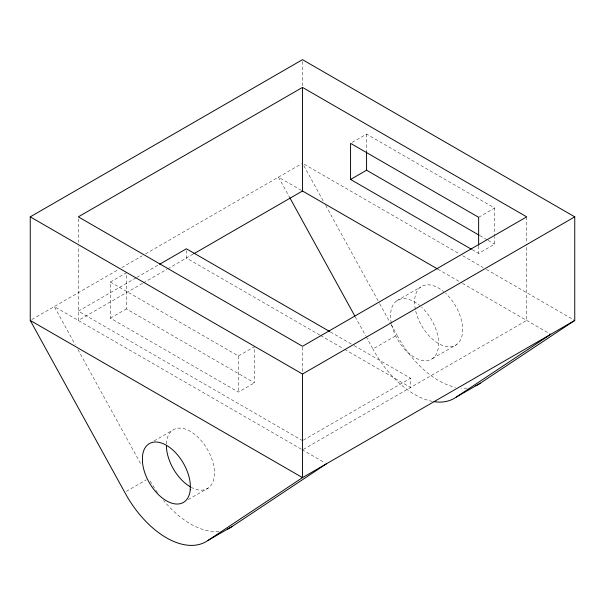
<?xml version="1.0" encoding="UTF-8"?>
<svg xmlns="http://www.w3.org/2000/svg" width="605" height="605" viewBox="0 0 605 605"><rect width="100%" height="100%" fill="white"/><g stroke="black" fill="none" stroke-linecap="round" stroke-linejoin="round"><path stroke-width="0.45" stroke-dasharray="3.02 2.27" d="M31.853 319.516L118.55 269.459M121.817 267.576L142.258 255.771M145.525 253.881L301.698 163.721M110.344 282.036L126.362 272.787L126.362 308.898L254.44 382.844L254.44 346.733L238.423 355.982L110.344 282.036L110.344 318.147L238.423 392.093L254.44 382.844M352.155 142.425L366.577 134.106L494.656 208.052L494.656 235.821M136.012 277.876L78.31 311.189L302.5 440.629M136.821 277.408L158.767 264.74M142.515 283.367L78.31 320.438L78.31 246.099M143.325 282.898L166.897 269.293M167.706 268.824L192.942 254.259M110.344 318.147L126.362 308.898M478.638 217.301L494.656 208.052M472.112 249.638L478.638 253.404L494.656 244.155L494.656 236.752M154.124 440.909L172.546 430.268M396.736 300.836L420.77 286.959M126.309 491.358L146.334 479.795M366.116 336.584L372.93 348.972L396.956 335.102A79.293 45.776 60 0 0 455.52 387.321M188.238 499.579L208.264 488.023M432.454 358.584L456.48 344.714M303.309 440.16L410.591 378.223L410.591 387.472L344.313 349.206M303.309 449.409L526.69 320.438L526.69 244.163M479.969 235.678L487.312 239.92M488.129 240.389L494.656 244.155M304.134 164.197L459.475 253.881M462.742 255.771L483.183 267.576M486.45 269.459L573.933 319.969M301.366 190.348L278.474 177.129L289.825 197.782M437.899 269.172L461.607 282.86M462.424 283.337L550.724 334.308M330.406 331.926L353.312 345.152M354.137 345.621L410.591 378.223M319.773 335.034L186.4 258.032L186.4 250.636M320.589 335.503L343.496 348.73M301.184 449.114L54.276 306.569L75.171 344.57M302.001 449.591L324.893 462.802M303.861 165.732L323.388 201.261M325.664 205.39L379.252 302.878M379.706 303.71L390.603 323.531M391.057 324.363L396.956 335.102M355.218 316.755L365.662 335.752M77.894 349.524L141.472 465.192M526.69 216.855L526.69 243.218M478.638 246.001L478.638 253.404M366.577 134.106L366.577 151.696M302.5 61.559L302.5 86.039M302.5 347.232L302.5 371.765M238.423 355.982L238.423 392.093M166.504 443.896L166.504 442.452A33.978 19.617 60 0 1 190.401 431.403A33.978 19.617 60 0 1 214.299 470.04L214.299 475.84A33.978 19.617 60 0 1 191.24 487.358M78.31 218.738L78.31 242.325M218.897 531.356A79.293 45.776 60 0 1 163.509 500.426M157.451 492.493A79.293 45.776 60 0 1 149.617 480.022M391.745 325.089A33.978 19.617 60 0 0 417.11 358.75A33.978 19.617 60 0 0 438.496 346.408L438.496 340.607A33.978 19.617 60 0 0 421.677 307.287M391.344 323.267A33.978 19.617 60 0 1 390.701 318.812L390.701 313.012A33.978 19.617 60 0 1 419.59 305.457M467.12 388.047A79.293 45.776 60 0 1 461.426 388.145M432.356 401.372A79.293 45.776 60 0 1 372.93 348.972M415.771 311.22A33.978 19.617 60 0 0 441.136 344.88A33.978 19.617 60 0 0 462.522 332.531L462.522 326.73A33.978 19.617 60 0 0 445.704 293.41M415.37 309.397A33.978 19.617 60 0 1 414.727 304.943L414.727 299.142A33.978 19.617 60 0 1 443.624 291.58"/><path stroke-width="0.91" d="M208.044 540.394L302.5 477.617L574.75 320.438L574.75 216.855L302.5 59.668L30.25 216.855L30.25 320.438L124.706 492.281A79.293 45.776 60 0 0 208.044 540.394L232.07 526.524L326.526 463.748M434.065 401.659A79.293 45.776 60 0 0 456.261 397.084L550.724 334.308M456.261 397.084L480.294 383.215L574.75 320.438M302.5 87.415L78.31 216.855L302.5 346.287L526.69 216.855L302.5 87.415L302.5 190.999L193.759 253.782M159.576 264.272L186.4 248.784L329.589 331.457M478.638 245.07L478.638 217.301L350.56 143.355L350.56 179.458L366.577 170.209L479.152 235.209M30.25 216.855L302.5 374.034L574.75 216.855M350.56 179.458L471.295 249.169M302.182 190.817L437.506 268.945M30.25 320.438L302.5 477.617L302.5 374.034M289.825 197.782L354.764 315.923M366.577 151.696L366.577 170.209M166.504 445.348L166.504 448.252A33.978 19.617 60 0 0 190.401 486.889M232.07 526.524A79.293 45.776 60 0 1 227.518 529.095M480.294 383.215A79.293 45.776 60 0 1 475.742 385.786M190.272 489.717L190.272 483.917A33.978 19.617 60 0 0 166.375 445.272A33.978 19.617 60 0 0 142.477 456.321L142.477 462.122A33.978 19.617 60 0 0 166.375 500.766A33.978 19.617 60 0 0 190.272 489.717"/></g></svg>
